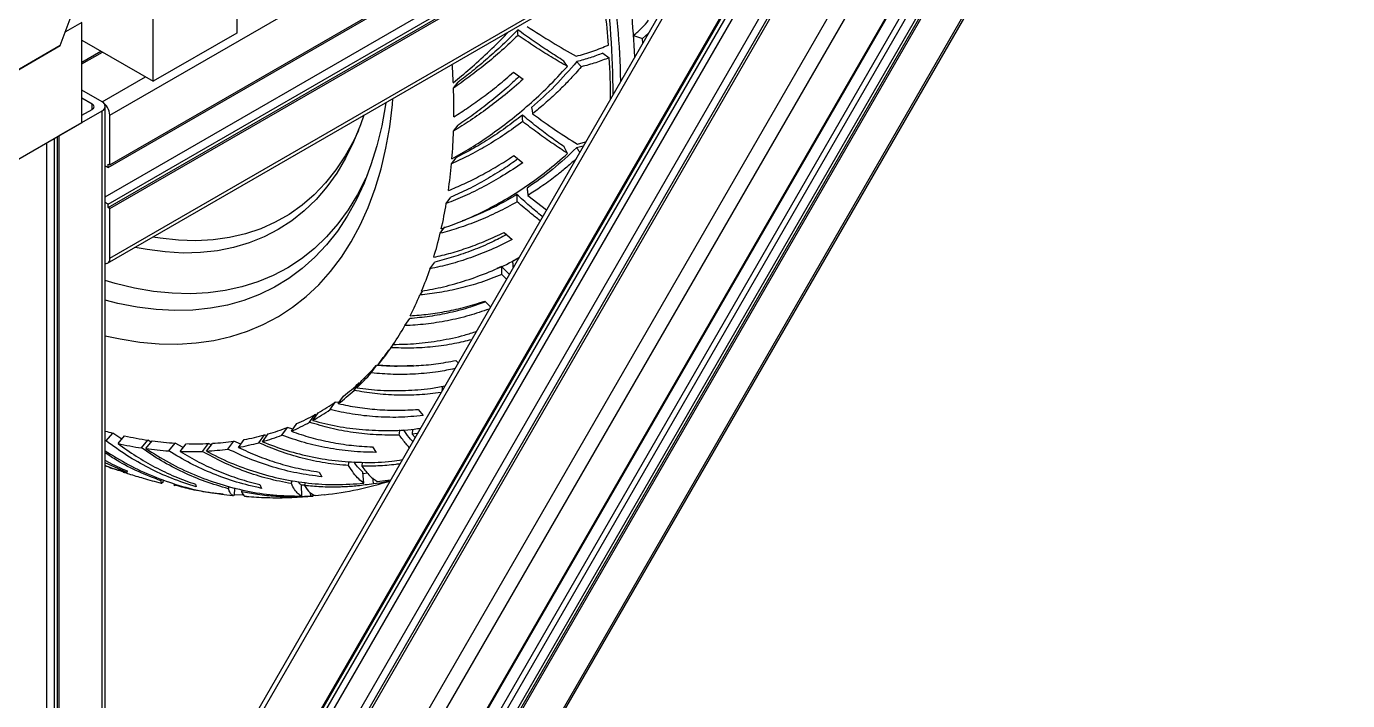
# Model space of a CAD drawing. Header units: millimetres. Extents: x 0 to 597, y 0 to 420.
# Drawn here: x 154.76 to 174.88, y 106.64 to 116.91 of the extents above; entities that cross this region are included whole.
import ezdxf

# ---------------------------------------------------------------- set-up
doc = ezdxf.new("R2010")
doc.units = ezdxf.units.MM

msp = doc.modelspace()

# ---------------------------------------------------------------- linework, layer by layer
at = {"color": 7, "linetype": 'Continuous', "lineweight": 25}
for p, q in [((156.026, 115.552), (217.544, 151.065)), ((156.002, 114.754), (217.52, 150.268)), ((156.026, 114.795), (217.544, 150.309)), ((155.957, 114.309), (217.402, 149.781)), ((156.002, 114.199), (217.52, 149.713)), ((156.002, 114.145), (217.52, 149.658)), ((156.026, 114.131), (217.544, 149.645)), ((155.991, 113.298), (217.509, 148.812)), ((156.026, 113.374), (217.544, 148.888)), ((156.004, 94.453), (172.283, 122.648)), ((156.026, 94.551), (172.208, 122.58)), ((156.002, 95.635), (171.258, 122.059)), ((156.002, 95.712), (171.191, 122.02)), ((156.026, 95.621), (171.281, 122.045)), ((155.957, 95.905), (171.001, 121.963)), ((155.957, 96.076), (170.853, 121.878)), ((156.002, 96.497), (170.511, 121.628)), ((156.026, 96.56), (170.468, 121.576)), ((156.026, 97.631), (169.541, 121.041)), ((155.957, 99.489), (167.898, 120.172)), ((155.957, 99.559), (167.837, 120.136)), ((155.957, 99.774), (167.65, 120.029)), ((155.957, 100.477), (167.042, 119.678)), ((155.957, 100.67), (166.875, 119.581)), ((155.957, 100.778), (166.781, 119.527)), ((155.957, 100.817), (166.748, 119.508)), ((165.315, 118.681), (155.957, 102.471)), ((155.271, 116.613), (155.672, 117.689)), ((157.958, 117.729), (157.958, 116.804)), ((156.686, 116.069), (156.686, 117.158)), ((155.601, 116.967), (155.349, 116.821)), ((155.601, 115.443), (155.601, 116.967)), ((157.958, 116.804), (156.686, 116.069)), ((164.007, 116.71), (164.004, 116.769)), ((164.004, 116.769), (164.14, 116.72)), ((164.14, 116.72), (164.23, 116.801)), ((155.271, 116.613), (154.329, 116.069)), ((154.352, 116.083), (155.271, 116.613)), ((155.601, 116.695), (156.686, 116.069)), ((164.144, 116.651), (164.14, 116.72)), ((155.601, 116.363), (155.889, 116.529)), ((155.601, 116.336), (155.912, 116.515)), ((162.996, 116.295), (162.942, 116.378)), ((163.534, 116.498), (163.635, 116.429)), ((162.174, 116.206), (162.324, 116.1)), ((155.908, 115.756), (155.601, 115.933)), ((161.261, 115.967), (161.331, 116.054)), ((155.757, 115.723), (155.601, 115.813)), ((155.252, 115.242), (155.908, 115.62)), ((155.601, 115.552), (155.757, 115.642)), ((155.957, 64.342), (155.957, 115.688)), ((156.026, 114.795), (156.026, 115.552)), ((154.329, 114.708), (155.601, 115.443)), ((161.262, 115.31), (161.331, 115.401)), ((155.064, 63.827), (155.064, 115.133)), ((155.182, 63.895), (155.182, 115.201)), ((155.229, 63.922), (155.229, 115.228)), ((155.252, 63.936), (155.252, 115.242)), ((163.149, 115.112), (163.274, 115.145)), ((162.18, 114.937), (162.317, 114.828)), ((163, 114.971), (162.946, 115.071)), ((163.238, 115.083), (163.137, 115.058)), ((155.957, 114.781), (156.002, 114.754)), ((156.002, 114.809), (156.026, 114.795)), ((156.002, 114.754), (156.002, 114.809)), ((161.231, 114.812), (161.301, 114.906)), ((162.396, 114.331), (162.676, 114.11)), ((156.002, 114.199), (155.957, 114.225)), ((156.002, 114.145), (156.002, 114.199)), ((156.026, 114.131), (156.002, 114.145)), ((156.026, 113.374), (156.026, 114.131)), ((161.152, 114.207), (161.223, 114.304)), ((161.06, 113.754), (161.13, 113.854)), ((162.034, 113.768), (162.156, 113.658)), ((160.903, 113.212), (160.975, 113.316)), ((162.254, 113.378), (162.16, 113.325)), ((161.995, 113.248), (161.92, 113.218)), ((162.111, 113.13), (161.995, 113.248)), ((162.068, 113.056), (161.996, 113.124)), ((160.751, 112.814), (160.794, 112.877)), ((161.739, 112.721), (161.824, 112.634)), ((160.52, 112.347), (160.594, 112.455)), ((160.31, 112.011), (160.344, 112.061)), ((160.009, 111.628), (160.086, 111.74)), ((160.113, 111.75), (160.19, 111.862)), ((161.299, 111.816), (161.331, 111.78)), ((159.788, 111.4), (159.866, 111.513)), ((159.746, 111.361), (159.825, 111.475)), ((159.381, 111.068), (159.461, 111.183)), ((159.516, 111.174), (159.461, 111.183)), ((159.506, 111.16), (159.586, 111.275)), ((159.07, 110.875), (159.152, 110.992)), ((159.119, 110.902), (159.201, 111.019)), ((159.177, 110.985), (159.152, 110.992)), ((160.724, 111.071), (160.798, 110.976)), ((155.969, 110.592), (156.069, 110.711)), ((156.207, 110.617), (156.069, 110.711)), ((158.35, 110.579), (158.437, 110.697)), ((158.648, 110.679), (158.733, 110.796)), ((158.816, 110.771), (158.733, 110.796)), ((158.792, 110.738), (158.876, 110.855)), ((160.636, 110.77), (160.633, 110.693)), ((160.709, 110.702), (160.633, 110.693)), ((155.957, 110.596), (155.969, 110.592)), ((156.151, 110.55), (156.25, 110.669)), ((156.51, 110.484), (156.607, 110.603)), ((156.574, 110.475), (156.671, 110.594)), ((156.654, 110.573), (156.607, 110.603)), ((156.925, 110.438), (157.02, 110.558)), ((157.144, 110.489), (157.02, 110.558)), ((157.097, 110.43), (157.191, 110.549)), ((157.436, 110.432), (157.528, 110.551)), ((157.496, 110.435), (157.588, 110.554)), ((157.569, 110.53), (157.528, 110.551)), ((157.824, 110.467), (157.913, 110.586)), ((158.019, 110.541), (157.913, 110.586)), ((157.984, 110.493), (158.072, 110.612)), ((158.295, 110.563), (158.382, 110.682)), ((158.416, 110.669), (158.382, 110.682)), ((160.025, 110.501), (160.083, 110.416)), ((160.633, 110.693), (160.676, 110.645)), ((156.287, 110.112), (155.957, 110.259)), ((155.957, 110.214), (155.983, 110.204)), ((156.289, 110.133), (156.287, 110.112)), ((159.215, 110.117), (159.257, 110.044)), ((159.664, 110.215), (159.674, 110.277)), ((159.87, 110.267), (159.865, 110.206)), ((159.894, 109.947), (159.881, 110.114)), ((159.953, 110.099), (159.883, 110.091)), ((156.806, 109.984), (156.815, 110.008)), ((156.836, 109.972), (156.841, 110)), ((157.001, 109.921), (157.015, 109.905)), ((157.329, 109.931), (157.34, 109.891)), ((157.832, 109.863), (157.842, 109.899)), ((158.31, 109.925), (158.337, 109.868)), ((158.791, 109.94), (158.801, 109.989)), ((158.949, 109.75), (158.948, 109.919)), ((158.992, 109.916), (158.948, 109.916)), ((158.999, 109.957), (158.992, 109.912)), ((160.1, 109.975), (160.302, 109.998)), ((157.923, 109.758), (157.932, 109.875)), ((158.048, 109.765), (157.924, 109.768)), ((158.038, 109.848), (158.031, 109.816)), ((158.048, 109.793), (158.048, 109.765)), ((159.08, 109.801), (159.085, 109.748)), ((159.157, 109.758), (159.085, 109.748)), ((159.157, 109.758), (159.291, 109.773))]:
    msp.add_line(p, q, dxfattribs=at)
at = {"color": 8, "linetype": 'Continuous', "lineweight": 25}
for p, q in [((155.957, 97.976), (169.208, 120.928)), ((155.957, 102.33), (165.437, 118.751)), ((155.908, 115.756), (156.568, 116.137)), ((155.757, 115.642), (155.757, 115.723)), ((155.908, 64.314), (155.908, 115.62))]:
    msp.add_line(p, q, dxfattribs=at)
at = {"color": 7, "linetype": 'Continuous', "lineweight": 25, "flags": 128}
for points in [[(155.957, 112.193), (156.184, 112.144), (156.483, 112.097), (156.776, 112.072), (157.062, 112.067), (157.34, 112.084), (157.61, 112.123), (157.871, 112.182), (158.123, 112.263), (158.363, 112.364), (158.593, 112.486), (158.811, 112.628), (159.016, 112.79), (159.209, 112.971), (159.388, 113.171), (159.553, 113.389), (159.704, 113.626), (159.841, 113.879), (159.962, 114.149), (160.068, 114.434), (160.158, 114.735), (160.232, 115.049), (160.29, 115.377), (160.331, 115.718), (160.339, 115.808)], [(160.23, 115.745), (160.225, 115.713), (160.167, 115.393), (160.094, 115.087), (160.004, 114.796), (159.899, 114.519), (159.778, 114.258), (159.642, 114.014), (159.492, 113.787), (159.327, 113.578), (159.148, 113.388), (158.956, 113.216), (158.752, 113.064), (158.535, 112.932), (158.307, 112.821), (158.068, 112.73), (157.818, 112.66), (157.56, 112.611), (157.292, 112.583), (157.016, 112.577), (156.733, 112.592), (156.444, 112.628), (156.149, 112.686), (155.957, 112.734)], [(159.895, 115.552), (159.845, 115.406), (159.739, 115.145), (159.618, 114.9), (159.482, 114.672), (159.332, 114.462), (159.167, 114.27), (158.988, 114.098), (158.796, 113.945), (158.592, 113.812), (158.376, 113.699), (158.149, 113.607), (157.911, 113.537), (157.664, 113.487), (157.407, 113.46), (157.143, 113.453), (156.871, 113.469), (156.593, 113.506), (156.411, 113.54)], [(162.315, 115.456), (162.312, 115.505), (162.31, 115.554)], [(162.451, 115.671), (162.459, 115.622), (162.467, 115.574)], [(159.812, 115.319), (159.742, 115.17), (159.613, 114.936), (159.47, 114.72), (159.312, 114.522), (159.14, 114.342), (158.955, 114.182), (158.756, 114.042), (158.546, 113.923), (158.325, 113.824), (158.092, 113.746), (157.85, 113.689), (157.598, 113.654), (157.338, 113.641), (157.07, 113.649), (156.795, 113.679), (156.682, 113.697)], [(159.95, 114.646), (159.925, 114.593), (159.798, 114.344), (159.655, 114.112), (159.498, 113.898), (159.327, 113.702), (159.142, 113.524), (158.945, 113.366), (158.735, 113.228), (158.513, 113.11), (158.281, 113.012), (158.038, 112.936), (157.785, 112.88), (157.523, 112.845), (157.253, 112.832), (156.975, 112.84), (156.691, 112.869), (156.401, 112.919), (156.106, 112.991), (155.957, 113.034)]]:
    msp.add_lwpolyline(points, dxfattribs=at)
at = {"color": 7, "linetype": 'Continuous', "lineweight": 25}
for centre, radius, start, end in [((150.964, 115.892), 13.069, 2.3992, 8.6362), ((150.147, 115.639), 13.511, 4.1726, 8.508), ((151.208, 115.878), 12.484, 359.9586, 8.2494), ((150.888, 115.783), 12.925, 1.2884, 8.6575), ((151.942, 115.765), 11.712, 0.1813, 3.2476), ((150.577, 115.6), 10.69, 2.4064, 3.9154), ((151.349, 115.627), 9.918, 359.42, 1.9682), ((155.77, 115.54), 0.256, 2.6067, 57.3925), ((155.882, 115.688), 0.0728, 290.785, 69.2126), ((155.741, 115.682), 0.0437, 290.7888, 69.2112), ((152.469, 115.602), 8.798, 355.3368, 358.0969), ((153.302, 115.53), 7.961, 351.8717, 354.822), ((154.275, 115.378), 6.976, 347.1104, 350.332), ((154.954, 115.219), 6.279, 343.0505, 346.5058), ((155.955, 113.362), 0.0719, 271.4685, 9.7095), ((155.709, 114.977), 5.486, 337.4592, 341.2404), ((156.198, 114.771), 4.955, 332.7022, 336.7482), ((156.696, 114.503), 4.389, 326.2007, 330.589), ((156.988, 114.305), 4.037, 320.7406, 325.3811), ((157.088, 114.397), 4.007, 320.7397, 324.7712), ((157.33, 114.191), 3.688, 313.4368, 318.3457), ((157.237, 114.093), 3.709, 313.4374, 318.3472), ((157.352, 113.971), 3.542, 307.4623, 312.5245), ((157.444, 114.07), 3.522, 307.4627, 312.5249), ((157.503, 113.991), 3.423, 299.7314, 304.8896), ((157.498, 114.002), 3.435, 293.6388, 298.7835), ((157.411, 113.893), 3.445, 299.7326, 304.8887), ((157.543, 116.607), 6.078, 254.8715, 255.9711), ((157.453, 114.118), 3.559, 286.0463, 291.071), ((157.409, 113.897), 3.448, 293.6351, 298.7904), ((157.35, 116.059), 5.638, 257.7172, 261.4275), ((157.44, 116.132), 5.592, 257.713, 261.4327), ((157.362, 115.593), 5.047, 262.1335, 266.115), ((157.332, 115.01), 4.463, 268.1967, 272.5185), ((157.351, 114.638), 4.09, 273.3254, 277.9077), ((157.313, 114.192), 3.759, 280.2733, 285.1406), ((157.404, 114.294), 3.742, 280.2791, 285.1399), ((157.361, 114.019), 3.579, 286.0444, 291.0699), ((157.268, 115.496), 5.069, 262.1293, 266.1169), ((157.239, 114.915), 4.487, 268.1948, 272.5184), ((157.258, 114.541), 4.113, 273.3264, 277.9104)]:
    msp.add_arc(centre, radius, start, end, dxfattribs=at)
for points, knots in [([(164.004, 116.769), (164.048, 116.806), (164.135, 116.88), (164.201, 116.962), (164.234, 117.003)], [0, 0, 0, 0, 0.4999919, 1, 1, 1, 1]), ([(161.258, 116.048), (161.343, 116.118), (161.512, 116.258), (161.778, 116.501), (161.974, 116.69), (162.081, 116.805), (162.098, 116.824)], [0, 0, 0, 0, 0.312382, 0.626594, 0.939133, 1, 1, 1, 1]), ([(162.244, 116.769), (162.161, 116.69), (161.995, 116.534), (161.743, 116.323), (161.496, 116.131), (161.338, 116.021), (161.261, 115.967)], [0, 0, 0, 0, 0.250637, 0.500171, 0.755312, 1, 1, 1, 1]), ([(162.24, 116.853), (162.163, 116.775), (162.009, 116.621), (161.776, 116.412), (161.548, 116.221), (161.402, 116.109), (161.331, 116.054)], [0, 0, 0, 0, 0.250447, 0.5, 0.755256, 1, 1, 1, 1]), ([(162.942, 116.378), (162.865, 116.427), (162.713, 116.524), (162.477, 116.682), (162.319, 116.796), (162.24, 116.853)], [0, 0, 0, 0, 0.339011, 0.671992, 1, 1, 1, 1]), ([(162.244, 116.769), (162.244, 116.783), (162.242, 116.811), (162.241, 116.839), (162.24, 116.853)], [0, 0, 0, 0, 0.500028, 1, 1, 1, 1]), ([(162.996, 116.295), (162.913, 116.343), (162.75, 116.439), (162.498, 116.598), (162.328, 116.712), (162.244, 116.769)], [0, 0, 0, 0, 0.339379, 0.672333, 1, 1, 1, 1]), ([(162.382, 116.905), (162.51, 116.823), (162.768, 116.658), (163.009, 116.52), (163.13, 116.451)], [0, 0, 0, 0, 0.4995767, 1, 1, 1, 1]), ([(163.13, 116.451), (163.216, 116.476), (163.389, 116.525), (163.544, 116.59), (163.622, 116.622)], [0, 0, 0, 0, 0.498249, 1, 1, 1, 1]), ([(163.139, 116.37), (163.03, 116.244), (162.812, 115.99), (162.571, 115.777), (162.451, 115.671)], [0, 0, 0, 0, 0.499987, 1, 1, 1, 1]), ([(163.534, 116.498), (163.471, 116.473), (163.346, 116.424), (163.208, 116.388), (163.139, 116.37)], [0, 0, 0, 0, 0.4999919, 1, 1, 1, 1]), ([(163.139, 116.37), (163.15, 116.357), (163.173, 116.33), (163.196, 116.303), (163.208, 116.29)], [0, 0, 0, 0, 0.50002, 1, 1, 1, 1]), ([(163.635, 116.429), (163.567, 116.402), (163.431, 116.349), (163.282, 116.31), (163.208, 116.29)], [0, 0, 0, 0, 0.500386, 1, 1, 1, 1]), ([(161.237, 114.887), (161.332, 114.941), (161.522, 115.049), (161.818, 115.245), (162.116, 115.465), (162.414, 115.712), (162.71, 115.985), (162.899, 116.19), (162.996, 116.295)], [0, 0, 0, 0, 0.166045, 0.333057, 0.499187, 0.663305, 0.828994, 1, 1, 1, 1]), ([(161.266, 115.526), (161.339, 115.573), (161.485, 115.667), (161.713, 115.83), (161.943, 116.007), (162.097, 116.14), (162.174, 116.206)], [0, 0, 0, 0, 0.249918, 0.499817, 0.749984, 1, 1, 1, 1]), ([(162.264, 116.143), (162.196, 116.08), (162.047, 115.942), (161.814, 115.751), (161.569, 115.563), (161.41, 115.455), (161.331, 115.401)], [0, 0, 0, 0, 0.2130306, 0.4717988, 0.7358994, 1, 1, 1, 1]), ([(163.208, 116.29), (163.18, 116.258), (163.127, 116.197), (163.049, 116.112), (162.977, 116.037), (162.911, 115.97), (162.803, 115.866), (162.657, 115.731), (162.528, 115.624), (162.467, 115.574)], [0, 0, 0, 0, 0.120096, 0.230139, 0.330169, 0.420238, 0.500392, 0.764727, 1, 1, 1, 1]), ([(162.324, 116.1), (162.232, 116.02), (162.052, 115.863), (161.782, 115.656), (161.518, 115.469), (161.347, 115.363), (161.262, 115.31)], [0, 0, 0, 0, 0.255319, 0.500303, 0.750161, 1, 1, 1, 1]), ([(162.31, 115.554), (162.224, 115.488), (162.054, 115.356), (161.795, 115.184), (161.542, 115.031), (161.38, 114.947), (161.301, 114.906)], [0, 0, 0, 0, 0.25045, 0.499999, 0.755249, 1, 1, 1, 1]), ([(162.946, 115.071), (162.877, 115.12), (162.74, 115.217), (162.526, 115.378), (162.382, 115.496), (162.31, 115.554)], [0, 0, 0, 0, 0.339019, 0.671997, 1, 1, 1, 1]), ([(162.467, 115.574), (162.584, 115.489), (162.82, 115.318), (163.039, 115.181), (163.149, 115.112)], [0, 0, 0, 0, 0.4995726, 1, 1, 1, 1]), ([(162.315, 115.456), (162.223, 115.389), (162.04, 115.256), (161.763, 115.084), (161.491, 114.933), (161.316, 114.852), (161.231, 114.812)], [0, 0, 0, 0, 0.250635, 0.50017, 0.755309, 1, 1, 1, 1]), ([(163, 114.971), (162.926, 115.019), (162.777, 115.116), (162.547, 115.278), (162.392, 115.397), (162.315, 115.456)], [0, 0, 0, 0, 0.33938, 0.672333, 1, 1, 1, 1]), ([(161.076, 113.822), (161.179, 113.859), (161.386, 113.933), (161.71, 114.082), (162.036, 114.257), (162.361, 114.461), (162.686, 114.695), (162.894, 114.878), (163, 114.971)], [0, 0, 0, 0, 0.16604, 0.333056, 0.499185, 0.663301, 0.828992, 1, 1, 1, 1]), ([(161.183, 114.405), (161.264, 114.438), (161.424, 114.506), (161.674, 114.631), (161.926, 114.772), (162.096, 114.882), (162.18, 114.937)], [0, 0, 0, 0, 0.249924, 0.499818, 0.749992, 1, 1, 1, 1]), ([(163.137, 115.058), (163.016, 114.944), (162.775, 114.715), (162.513, 114.533), (162.382, 114.442)], [0, 0, 0, 0, 0.499985, 1, 1, 1, 1]), ([(163.137, 115.058), (163.148, 115.042), (163.164, 115.019), (163.18, 114.996), (163.184, 114.99)], [0, 0, 0, 0, 0.723961, 1, 1, 1, 1]), ([(162.317, 114.828), (162.216, 114.761), (162.019, 114.629), (161.723, 114.463), (161.433, 114.319), (161.246, 114.244), (161.152, 114.207)], [0, 0, 0, 0, 0.25532, 0.500297, 0.750157, 1, 1, 1, 1]), ([(162.243, 114.887), (162.172, 114.836), (162.01, 114.721), (161.756, 114.569), (161.485, 114.422), (161.31, 114.343), (161.223, 114.304)], [0, 0, 0, 0, 0.2070211, 0.4677643, 0.7338839, 1, 1, 1, 1]), ([(163.121, 114.88), (163.119, 114.878), (163.088, 114.85), (163.031, 114.8), (162.952, 114.732), (162.88, 114.673), (162.763, 114.581), (162.603, 114.464), (162.462, 114.374), (162.396, 114.331)], [0, 0, 0, 0, 0.010321, 0.134086, 0.246599, 0.347907, 0.438067, 0.735373, 1, 1, 1, 1]), ([(162.228, 114.345), (162.135, 114.291), (161.949, 114.183), (161.669, 114.049), (161.486, 113.978), (161.394, 113.942)], [0, 0, 0, 0, 0.332809, 0.664418, 1, 1, 1, 1]), ([(162.616, 114.006), (162.614, 114.008), (162.55, 114.058), (162.42, 114.169), (162.291, 114.287), (162.228, 114.345)], [0, 0, 0, 0, 0.022242, 0.514792, 1, 1, 1, 1]), ([(162.232, 114.233), (162.231, 114.252), (162.23, 114.289), (162.228, 114.326), (162.228, 114.345)], [0, 0, 0, 0, 0.500027, 1, 1, 1, 1]), ([(162.382, 114.442), (162.384, 114.424), (162.389, 114.387), (162.394, 114.35), (162.396, 114.331)], [0, 0, 0, 0, 0.5000252, 1, 1, 1, 1]), ([(162.232, 114.233), (162.132, 114.179), (161.934, 114.071), (161.634, 113.94), (161.34, 113.831), (161.152, 113.779), (161.06, 113.754)], [0, 0, 0, 0, 0.250634, 0.500171, 0.755309, 1, 1, 1, 1]), ([(162.581, 113.946), (162.534, 113.982), (162.419, 114.071), (162.301, 114.173), (162.232, 114.233)], [0, 0, 0, 0, 0.414239, 1, 1, 1, 1]), ([(160.96, 113.389), (161.047, 113.409), (161.219, 113.449), (161.488, 113.535), (161.76, 113.639), (161.943, 113.725), (162.034, 113.768)], [0, 0, 0, 0, 0.249921, 0.499816, 0.749985, 1, 1, 1, 1]), ([(162.071, 113.735), (161.996, 113.695), (161.823, 113.605), (161.551, 113.492), (161.259, 113.389), (161.07, 113.34), (160.975, 113.316)], [0, 0, 0, 0, 0.201201, 0.463863, 0.73193, 1, 1, 1, 1]), ([(162.156, 113.658), (162.048, 113.604), (161.835, 113.499), (161.517, 113.377), (161.205, 113.278), (161.004, 113.234), (160.903, 113.212)], [0, 0, 0, 0, 0.255318, 0.500296, 0.750158, 1, 1, 1, 1]), ([(160.776, 112.874), (160.886, 112.894), (161.108, 112.934), (161.455, 113.032), (161.804, 113.162), (162.073, 113.279), (162.222, 113.363), (162.256, 113.383)], [0, 0, 0, 0, 0.2328642, 0.4670969, 0.7000799, 0.9302505, 1, 1, 1, 1]), ([(162.16, 113.325), (162.162, 113.304), (162.165, 113.273), (162.168, 113.242), (162.169, 113.231)], [0, 0, 0, 0, 0.660258, 1, 1, 1, 1]), ([(161.996, 113.124), (161.89, 113.083), (161.678, 113.001), (161.36, 112.912), (161.048, 112.847), (160.848, 112.825), (160.751, 112.814)], [0, 0, 0, 0, 0.250635, 0.500169, 0.75531, 1, 1, 1, 1]), ([(161.996, 113.124), (161.996, 113.145), (161.995, 113.186), (161.995, 113.227), (161.995, 113.248)], [0, 0, 0, 0, 0.500027, 1, 1, 1, 1]), ([(161.75, 112.709), (161.673, 112.681), (161.491, 112.615), (161.205, 112.542), (160.894, 112.483), (160.694, 112.464), (160.594, 112.455)], [0, 0, 0, 0, 0.195641, 0.460131, 0.730067, 1, 1, 1, 1]), ([(160.601, 112.498), (160.692, 112.505), (160.875, 112.518), (161.159, 112.564), (161.447, 112.628), (161.641, 112.69), (161.739, 112.721)], [0, 0, 0, 0, 0.24992, 0.499819, 0.74999, 1, 1, 1, 1]), ([(161.804, 112.599), (161.702, 112.565), (161.49, 112.492), (161.167, 112.418), (160.838, 112.365), (160.626, 112.353), (160.52, 112.347)], [0, 0, 0, 0, 0.231887, 0.484574, 0.742297, 1, 1, 1, 1]), ([(161.534, 112.132), (161.449, 112.111), (161.253, 112.063), (160.945, 112.021), (160.62, 111.999), (160.412, 112.007), (160.31, 112.011)], [0, 0, 0, 0, 0.2038426, 0.4689563, 0.7400296, 1, 1, 1, 1]), ([(160.344, 112.061), (160.46, 112.063), (160.693, 112.068), (161.058, 112.118), (161.367, 112.181), (161.553, 112.241), (161.615, 112.261)], [0, 0, 0, 0, 0.2850914, 0.5718576, 0.8570954, 1, 1, 1, 1]), ([(160.649, 111.738), (160.566, 111.733), (160.373, 111.721), (160.19, 111.733), (160.086, 111.74)], [0, 0, 0, 0, 0.432917, 1, 1, 1, 1]), ([(160.113, 111.75), (160.208, 111.743), (160.398, 111.729), (160.693, 111.735), (160.994, 111.761), (161.197, 111.797), (161.299, 111.816)], [0, 0, 0, 0, 0.249917, 0.499816, 0.749988, 1, 1, 1, 1]), ([(161.28, 111.692), (161.196, 111.675), (160.996, 111.634), (160.681, 111.606), (160.339, 111.598), (160.119, 111.618), (160.009, 111.628)], [0, 0, 0, 0, 0.19308, 0.458537, 0.729279, 1, 1, 1, 1]), ([(161.071, 111.329), (160.961, 111.315), (160.736, 111.287), (160.399, 111.284), (160.064, 111.305), (159.85, 111.342), (159.746, 111.361)], [0, 0, 0, 0, 0.240413, 0.493349, 0.751971, 1, 1, 1, 1]), ([(159.788, 111.4), (159.908, 111.385), (160.149, 111.356), (160.527, 111.356), (160.855, 111.378), (161.057, 111.416), (161.129, 111.43)], [0, 0, 0, 0, 0.280658, 0.56296, 0.843762, 1, 1, 1, 1]), ([(161.091, 111.364), (161.092, 111.377), (161.093, 111.397), (161.094, 111.417), (161.095, 111.424)], [0, 0, 0, 0, 0.638285, 1, 1, 1, 1]), ([(159.506, 111.16), (159.603, 111.139), (159.797, 111.099), (160.1, 111.066), (160.409, 111.053), (160.619, 111.065), (160.724, 111.071)], [0, 0, 0, 0, 0.249917, 0.499815, 0.749987, 1, 1, 1, 1]), ([(159.119, 110.902), (159.241, 110.871), (159.486, 110.809), (159.873, 110.758), (160.266, 110.745), (160.563, 110.754), (160.726, 110.78), (160.757, 110.786)], [0, 0, 0, 0, 0.2366054, 0.4745969, 0.7113226, 0.9451855, 1, 1, 1, 1]), ([(160.798, 110.976), (160.673, 110.965), (160.429, 110.944), (160.068, 110.956), (159.718, 110.993), (159.493, 111.043), (159.381, 111.068)], [0, 0, 0, 0, 0.25532, 0.500301, 0.750159, 1, 1, 1, 1]), ([(158.792, 110.738), (158.889, 110.705), (159.084, 110.639), (159.39, 110.569), (159.704, 110.519), (159.918, 110.507), (160.025, 110.501)], [0, 0, 0, 0, 0.2499179, 0.4998141, 0.7499873, 1, 1, 1, 1]), ([(160.435, 110.681), (160.317, 110.68), (160.081, 110.678), (159.73, 110.715), (159.391, 110.777), (159.175, 110.843), (159.07, 110.875)], [0, 0, 0, 0, 0.2506367, 0.5001705, 0.7553109, 1, 1, 1, 1]), ([(160.435, 110.681), (160.438, 110.706), (160.441, 110.732), (160.443, 110.758), (160.443, 110.759)], [0, 0, 0, 0, 0.971739, 1, 1, 1, 1]), ([(160.64, 110.583), (160.637, 110.587), (160.604, 110.618), (160.557, 110.677), (160.513, 110.742), (160.499, 110.762)], [0, 0, 0, 0, 0.079693, 0.713425, 1, 1, 1, 1]), ([(157.34, 109.891), (157.215, 109.932), (156.969, 110.012), (156.617, 110.176), (156.281, 110.365), (156.073, 110.517), (155.969, 110.592)], [0, 0, 0, 0, 0.255319, 0.500299, 0.750159, 1, 1, 1, 1]), ([(156.151, 110.55), (156.241, 110.485), (156.422, 110.356), (156.712, 110.19), (157.014, 110.045), (157.224, 109.969), (157.329, 109.931)], [0, 0, 0, 0, 0.24992, 0.499815, 0.749989, 1, 1, 1, 1]), ([(159.664, 110.215), (159.544, 110.226), (159.305, 110.249), (158.954, 110.325), (158.614, 110.427), (158.4, 110.518), (158.295, 110.563)], [0, 0, 0, 0, 0.250636, 0.50017, 0.755312, 1, 1, 1, 1]), ([(158.35, 110.579), (158.472, 110.532), (158.718, 110.439), (159.107, 110.342), (159.506, 110.28), (159.911, 110.259), (160.238, 110.267), (160.427, 110.298), (160.481, 110.307)], [0, 0, 0, 0, 0.185689, 0.372466, 0.558249, 0.741786, 0.927082, 1, 1, 1, 1]), ([(160.083, 110.416), (159.955, 110.419), (159.706, 110.426), (159.34, 110.48), (158.986, 110.56), (158.76, 110.639), (158.648, 110.679)], [0, 0, 0, 0, 0.255318, 0.500299, 0.750159, 1, 1, 1, 1]), ([(160.588, 110.492), (160.571, 110.51), (160.521, 110.563), (160.47, 110.634), (160.435, 110.681)], [0, 0, 0, 0, 0.331299, 1, 1, 1, 1]), ([(155.95, 110.443), (156.068, 110.37), (156.305, 110.223), (156.685, 110.047), (157.082, 109.908), (157.43, 109.818), (157.648, 109.793), (157.727, 109.784)], [0, 0, 0, 0, 0.216856, 0.437709, 0.655895, 0.87617, 1, 1, 1, 1]), ([(155.951, 110.299), (155.963, 110.292), (156.071, 110.228), (156.186, 110.178), (156.289, 110.133)], [0, 0, 0, 0, 0.109616, 1, 1, 1, 1]), ([(156.806, 109.984), (156.691, 110.028), (156.461, 110.117), (156.178, 110.262), (156.016, 110.369), (155.957, 110.408)], [0, 0, 0, 0, 0.388555, 0.775397, 1, 1, 1, 1]), ([(157.832, 109.863), (157.714, 109.897), (157.478, 109.966), (157.137, 110.111), (156.811, 110.28), (156.609, 110.417), (156.51, 110.484)], [0, 0, 0, 0, 0.250637, 0.50017, 0.755313, 1, 1, 1, 1]), ([(156.574, 110.475), (156.691, 110.401), (156.926, 110.253), (157.305, 110.073), (157.697, 109.929), (158.102, 109.825), (158.52, 109.758), (158.804, 109.753), (158.949, 109.75)], [0, 0, 0, 0, 0.166042, 0.333058, 0.499185, 0.663303, 0.828993, 1, 1, 1, 1]), ([(158.337, 109.868), (158.209, 109.898), (157.959, 109.956), (157.597, 110.087), (157.251, 110.243), (157.034, 110.373), (156.925, 110.438)], [0, 0, 0, 0, 0.255318, 0.500298, 0.750157, 1, 1, 1, 1]), ([(157.097, 110.43), (157.192, 110.375), (157.38, 110.264), (157.68, 110.127), (157.989, 110.01), (158.203, 109.953), (158.31, 109.925)], [0, 0, 0, 0, 0.249917, 0.499814, 0.749986, 1, 1, 1, 1]), ([(158.791, 109.94), (158.671, 109.963), (158.432, 110.01), (158.083, 110.122), (157.748, 110.26), (157.539, 110.375), (157.436, 110.432)], [0, 0, 0, 0, 0.250637, 0.500168, 0.75531, 1, 1, 1, 1]), ([(157.496, 110.435), (157.617, 110.374), (157.859, 110.252), (158.246, 110.112), (158.644, 110.007), (159.051, 109.943), (159.47, 109.916), (159.751, 109.937), (159.894, 109.947)], [0, 0, 0, 0, 0.166042, 0.333057, 0.499184, 0.663303, 0.828993, 1, 1, 1, 1]), ([(159.257, 110.044), (159.128, 110.061), (158.877, 110.095), (158.511, 110.189), (158.158, 110.309), (157.935, 110.414), (157.824, 110.467)], [0, 0, 0, 0, 0.255318, 0.500299, 0.750158, 1, 1, 1, 1]), ([(157.984, 110.493), (158.08, 110.448), (158.273, 110.359), (158.578, 110.254), (158.892, 110.169), (159.107, 110.134), (159.215, 110.117)], [0, 0, 0, 0, 0.249918, 0.499815, 0.749987, 1, 1, 1, 1]), ([(155.954, 110.22), (155.973, 110.211), (156.062, 110.17), (156.157, 110.143), (156.232, 110.122)], [0, 0, 0, 0, 0.212974, 1, 1, 1, 1]), ([(156.275, 110.112), (156.236, 110.122), (156.128, 110.149), (156.023, 110.188), (155.957, 110.212)], [0, 0, 0, 0, 0.364159, 1, 1, 1, 1]), ([(156.23, 110.117), (156.259, 110.108), (156.358, 110.075), (156.55, 110.018), (156.718, 109.97), (156.813, 109.948), (156.817, 109.947)], [0, 0, 0, 0, 0.147568, 0.522539, 0.981572, 1, 1, 1, 1]), ([(159.894, 109.947), (159.869, 109.967), (159.818, 110.005), (159.74, 110.096), (159.689, 110.175), (159.664, 110.215)], [0, 0, 0, 0, 0.339377, 0.672335, 1, 1, 1, 1]), ([(159.881, 110.114), (159.86, 110.133), (159.818, 110.171), (159.771, 110.229), (159.748, 110.27), (159.745, 110.273)], [0, 0, 0, 0, 0.480176, 0.951807, 1, 1, 1, 1]), ([(160.442, 110.24), (160.423, 110.238), (160.313, 110.223), (160.12, 110.206), (159.946, 110.206), (159.865, 110.206)], [0, 0, 0, 0, 0.099874, 0.576114, 1, 1, 1, 1]), ([(159.865, 110.206), (159.905, 110.153), (159.986, 110.046), (160.062, 109.999), (160.1, 109.975)], [0, 0, 0, 0, 0.499566, 1, 1, 1, 1]), ([(156.836, 109.972), (156.831, 109.962), (156.82, 109.943), (156.81, 109.948), (156.807, 109.972), (156.806, 109.984)], [0, 0, 0, 0, 0.339378, 0.672329, 1, 1, 1, 1]), ([(157.751, 109.779), (157.733, 109.781), (157.684, 109.785), (157.606, 109.794), (157.454, 109.815), (157.252, 109.852), (157.082, 109.899), (157.001, 109.921)], [0, 0, 0, 0, 0.069482, 0.194612, 0.305961, 0.673163, 1, 1, 1, 1]), ([(158.949, 109.75), (158.931, 109.76), (158.895, 109.781), (158.841, 109.846), (158.807, 109.909), (158.791, 109.94)], [0, 0, 0, 0, 0.3393856, 0.6723331, 1, 1, 1, 1]), ([(158.948, 109.919), (158.934, 109.927), (158.915, 109.939), (158.896, 109.967), (158.892, 109.974)], [0, 0, 0, 0, 0.755284, 1, 1, 1, 1]), ([(160.041, 109.939), (160, 109.932), (159.92, 109.919), (159.804, 109.906), (159.699, 109.897), (159.605, 109.891), (159.452, 109.885), (159.248, 109.887), (159.074, 109.904), (158.992, 109.912)], [0, 0, 0, 0, 0.120101, 0.230136, 0.330171, 0.420243, 0.500398, 0.764728, 1, 1, 1, 1]), ([(158.992, 109.912), (159.019, 109.871), (159.075, 109.789), (159.13, 109.768), (159.157, 109.758)], [0, 0, 0, 0, 0.499566, 1, 1, 1, 1]), ([(159.292, 109.769), (159.463, 109.793), (159.806, 109.841), (160.132, 109.934), (160.295, 109.98)], [0, 0, 0, 0, 0.4993829, 1, 1, 1, 1]), ([(160.027, 110.029), (160.027, 110.027), (160.032, 109.996), (160.037, 109.966), (160.041, 109.939)], [0, 0, 0, 0, 0.08017, 1, 1, 1, 1]), ([(160.282, 109.978), (160.267, 109.974), (160.188, 109.951), (160.107, 109.944), (160.041, 109.939)], [0, 0, 0, 0, 0.196284, 1, 1, 1, 1]), ([(157.726, 109.779), (157.781, 109.771), (157.842, 109.763), (157.905, 109.758), (157.91, 109.758)], [0, 0, 0, 0, 0.920968, 1, 1, 1, 1]), ([(157.91, 109.761), (157.903, 109.762), (157.885, 109.764), (157.858, 109.797), (157.84, 109.841), (157.832, 109.863)], [0, 0, 0, 0, 0.242398, 0.624228, 1, 1, 1, 1]), ([(159.085, 109.748), (159.042, 109.745), (158.961, 109.74), (158.845, 109.737), (158.739, 109.737), (158.643, 109.74), (158.49, 109.748), (158.286, 109.768), (158.113, 109.801), (158.031, 109.816)], [0, 0, 0, 0, 0.120104, 0.230137, 0.330172, 0.420245, 0.5004, 0.764729, 1, 1, 1, 1]), ([(158.031, 109.816), (158.047, 109.787), (158.07, 109.745), (158.097, 109.748), (158.106, 109.75)], [0, 0, 0, 0, 0.664267, 1, 1, 1, 1]), ([(158.106, 109.745), (158.208, 109.738), (158.438, 109.723), (158.775, 109.726), (159.014, 109.743), (159.123, 109.751)], [0, 0, 0, 0, 0.303804, 0.681634, 1, 1, 1, 1])]:
    msp.add_open_spline(points, degree=3, knots=knots, dxfattribs=at)

doc.saveas('drawing.dxf')
